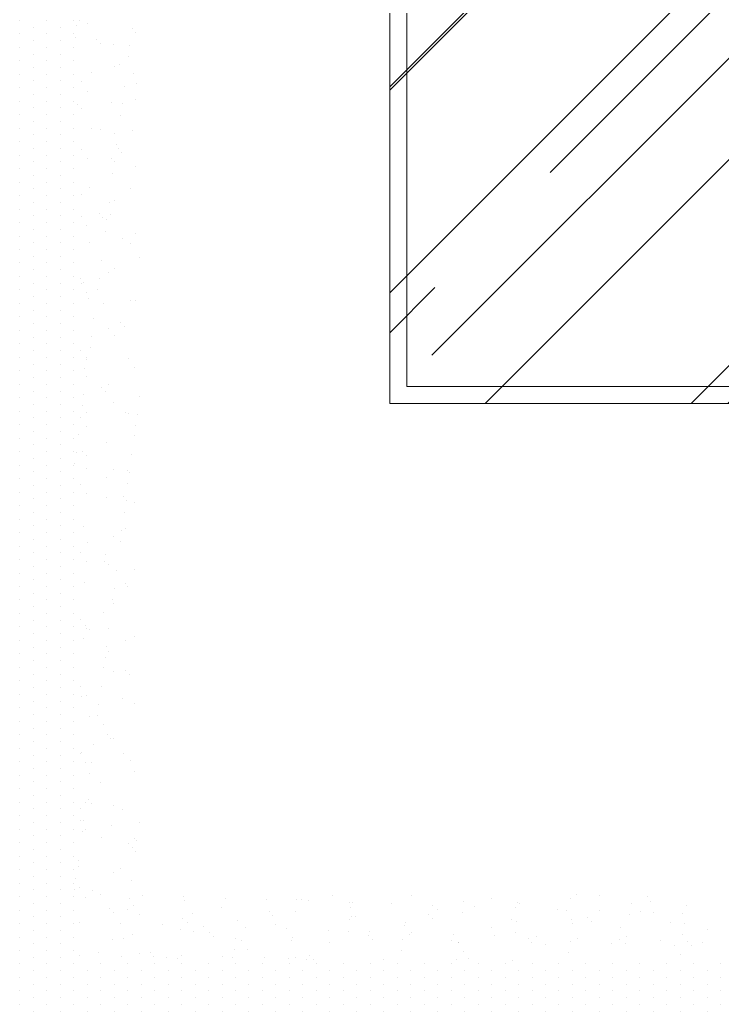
# Model space of a CAD drawing. Header units: millimetres. Extents: x 3923 to 4007, y 744 to 982.
# Drawn here: x 3971.001 to 3972.643, y 943.61 to 945.926 of the extents above; entities that cross this region are included whole.
import ezdxf

# ---------------------------------------------------------------- set-up
doc = ezdxf.new("R2010")
doc.units = ezdxf.units.MM
doc.header["$LTSCALE"] = 20
doc.linetypes.add('CONTINU', pattern=[0])
doc.layers.add('COTA', color=7, linetype='Continuous')
doc.layers.add('HIDROSSANITÁRIO', color=8, linetype='Continuous')
doc.layers.add('E-Lay-9', color=9, linetype='Continuous', lineweight=9)

# ---------------------------------------------------------------- blocks, each defined once
blk = doc.blocks.new('*X868')
at = {"color": 0}
for p, q in [((10.809375, 41.56875), (10.809375, 41.56875)), ((10.828125, 41.56875), (10.828125, 41.56875)), ((10.846875, 41.56875), (10.846875, 41.56875)), ((10.865625, 41.56875), (10.865625, 41.56875)), ((10.8, 41.55), (10.8, 41.55)), ((10.81875, 41.55), (10.81875, 41.55)), ((10.8375, 41.55), (10.8375, 41.55)), ((10.85625, 41.55), (10.85625, 41.55)), ((10.809375, 41.53125), (10.809375, 41.53125)), ((10.828125, 41.53125), (10.828125, 41.53125)), ((10.846875, 41.53125), (10.846875, 41.53125)), ((10.865625, 41.53125), (10.865625, 41.53125)), ((10.8, 41.5125), (10.8, 41.5125)), ((10.81875, 41.5125), (10.81875, 41.5125)), ((10.8375, 41.5125), (10.8375, 41.5125)), ((10.85625, 41.5125), (10.85625, 41.5125)), ((10.809375, 41.49375), (10.809375, 41.49375)), ((10.828125, 41.49375), (10.828125, 41.49375)), ((10.846875, 41.49375), (10.846875, 41.49375)), ((10.865625, 41.49375), (10.865625, 41.49375)), ((10.8, 41.475), (10.8, 41.475)), ((10.81875, 41.475), (10.81875, 41.475)), ((10.8375, 41.475), (10.8375, 41.475)), ((10.85625, 41.475), (10.85625, 41.475)), ((10.809375, 41.45625), (10.809375, 41.45625)), ((10.828125, 41.45625), (10.828125, 41.45625)), ((10.846875, 41.45625), (10.846875, 41.45625)), ((10.865625, 41.45625), (10.865625, 41.45625)), ((10.8, 41.4375), (10.8, 41.4375)), ((10.81875, 41.4375), (10.81875, 41.4375)), ((10.8375, 41.4375), (10.8375, 41.4375)), ((10.85625, 41.4375), (10.85625, 41.4375)), ((10.809375, 41.41875), (10.809375, 41.41875)), ((10.828125, 41.41875), (10.828125, 41.41875)), ((10.846875, 41.41875), (10.846875, 41.41875)), ((10.865625, 41.41875), (10.865625, 41.41875)), ((10.8, 41.4), (10.8, 41.4)), ((10.81875, 41.4), (10.81875, 41.4)), ((10.8375, 41.4), (10.8375, 41.4)), ((10.85625, 41.4), (10.85625, 41.4)), ((10.809375, 41.38125), (10.809375, 41.38125)), ((10.828125, 41.38125), (10.828125, 41.38125)), ((10.846875, 41.38125), (10.846875, 41.38125)), ((10.865625, 41.38125), (10.865625, 41.38125)), ((10.8, 41.3625), (10.8, 41.3625)), ((10.81875, 41.3625), (10.81875, 41.3625)), ((10.8375, 41.3625), (10.8375, 41.3625)), ((10.85625, 41.3625), (10.85625, 41.3625)), ((10.809375, 41.34375), (10.809375, 41.34375)), ((10.828125, 41.34375), (10.828125, 41.34375)), ((10.846875, 41.34375), (10.846875, 41.34375)), ((10.865625, 41.34375), (10.865625, 41.34375)), ((10.8, 41.325), (10.8, 41.325)), ((10.81875, 41.325), (10.81875, 41.325)), ((10.8375, 41.325), (10.8375, 41.325)), ((10.85625, 41.325), (10.85625, 41.325)), ((10.809375, 41.30625), (10.809375, 41.30625)), ((10.828125, 41.30625), (10.828125, 41.30625)), ((10.846875, 41.30625), (10.846875, 41.30625)), ((10.865625, 41.30625), (10.865625, 41.30625)), ((10.8, 41.2875), (10.8, 41.2875)), ((10.81875, 41.2875), (10.81875, 41.2875)), ((10.8375, 41.2875), (10.8375, 41.2875)), ((10.85625, 41.2875), (10.85625, 41.2875)), ((10.809375, 41.26875), (10.809375, 41.26875)), ((10.828125, 41.26875), (10.828125, 41.26875)), ((10.846875, 41.26875), (10.846875, 41.26875)), ((10.865625, 41.26875), (10.865625, 41.26875)), ((10.8, 41.25), (10.8, 41.25)), ((10.81875, 41.25), (10.81875, 41.25)), ((10.8375, 41.25), (10.8375, 41.25)), ((10.85625, 41.25), (10.85625, 41.25)), ((10.809375, 41.23125), (10.809375, 41.23125)), ((10.828125, 41.23125), (10.828125, 41.23125)), ((10.846875, 41.23125), (10.846875, 41.23125)), ((10.865625, 41.23125), (10.865625, 41.23125)), ((10.8, 41.2125), (10.8, 41.2125)), ((10.81875, 41.2125), (10.81875, 41.2125)), ((10.8375, 41.2125), (10.8375, 41.2125)), ((10.85625, 41.2125), (10.85625, 41.2125)), ((10.809375, 41.19375), (10.809375, 41.19375)), ((10.828125, 41.19375), (10.828125, 41.19375)), ((10.846875, 41.19375), (10.846875, 41.19375)), ((10.865625, 41.19375), (10.865625, 41.19375)), ((10.8, 41.175), (10.8, 41.175)), ((10.81875, 41.175), (10.81875, 41.175)), ((10.8375, 41.175), (10.8375, 41.175)), ((10.85625, 41.175), (10.85625, 41.175)), ((10.809375, 41.15625), (10.809375, 41.15625)), ((10.828125, 41.15625), (10.828125, 41.15625)), ((10.846875, 41.15625), (10.846875, 41.15625)), ((10.865625, 41.15625), (10.865625, 41.15625)), ((10.8, 41.1375), (10.8, 41.1375)), ((10.81875, 41.1375), (10.81875, 41.1375)), ((10.8375, 41.1375), (10.8375, 41.1375)), ((10.85625, 41.1375), (10.85625, 41.1375)), ((10.809375, 41.11875), (10.809375, 41.11875)), ((10.828125, 41.11875), (10.828125, 41.11875)), ((10.846875, 41.11875), (10.846875, 41.11875)), ((10.865625, 41.11875), (10.865625, 41.11875)), ((10.8, 41.1), (10.8, 41.1)), ((10.81875, 41.1), (10.81875, 41.1)), ((10.8375, 41.1), (10.8375, 41.1)), ((10.85625, 41.1), (10.85625, 41.1)), ((10.809375, 41.08125), (10.809375, 41.08125)), ((10.828125, 41.08125), (10.828125, 41.08125)), ((10.846875, 41.08125), (10.846875, 41.08125)), ((10.865625, 41.08125), (10.865625, 41.08125)), ((10.8, 41.0625), (10.8, 41.0625)), ((10.81875, 41.0625), (10.81875, 41.0625)), ((10.8375, 41.0625), (10.8375, 41.0625)), ((10.85625, 41.0625), (10.85625, 41.0625)), ((10.809375, 41.04375), (10.809375, 41.04375)), ((10.828125, 41.04375), (10.828125, 41.04375)), ((10.846875, 41.04375), (10.846875, 41.04375)), ((10.865625, 41.04375), (10.865625, 41.04375)), ((10.8, 41.025), (10.8, 41.025)), ((10.81875, 41.025), (10.81875, 41.025)), ((10.8375, 41.025), (10.8375, 41.025)), ((10.85625, 41.025), (10.85625, 41.025)), ((10.809375, 41.00625), (10.809375, 41.00625)), ((10.828125, 41.00625), (10.828125, 41.00625)), ((10.846875, 41.00625), (10.846875, 41.00625)), ((10.865625, 41.00625), (10.865625, 41.00625)), ((10.8, 40.9875), (10.8, 40.9875)), ((10.81875, 40.9875), (10.81875, 40.9875)), ((10.8375, 40.9875), (10.8375, 40.9875)), ((10.85625, 40.9875), (10.85625, 40.9875)), ((10.809375, 40.96875), (10.809375, 40.96875)), ((10.828125, 40.96875), (10.828125, 40.96875)), ((10.846875, 40.96875), (10.846875, 40.96875)), ((10.865625, 40.96875), (10.865625, 40.96875)), ((10.8, 40.95), (10.8, 40.95)), ((10.81875, 40.95), (10.81875, 40.95)), ((10.8375, 40.95), (10.8375, 40.95)), ((10.85625, 40.95), (10.85625, 40.95)), ((10.809375, 40.93125), (10.809375, 40.93125)), ((10.828125, 40.93125), (10.828125, 40.93125)), ((10.846875, 40.93125), (10.846875, 40.93125)), ((10.865625, 40.93125), (10.865625, 40.93125)), ((10.8, 40.9125), (10.8, 40.9125)), ((10.81875, 40.9125), (10.81875, 40.9125)), ((10.8375, 40.9125), (10.8375, 40.9125)), ((10.85625, 40.9125), (10.85625, 40.9125)), ((10.809375, 40.89375), (10.809375, 40.89375)), ((10.828125, 40.89375), (10.828125, 40.89375)), ((10.846875, 40.89375), (10.846875, 40.89375)), ((10.865625, 40.89375), (10.865625, 40.89375)), ((10.8, 40.875), (10.8, 40.875)), ((10.81875, 40.875), (10.81875, 40.875)), ((10.8375, 40.875), (10.8375, 40.875)), ((10.85625, 40.875), (10.85625, 40.875)), ((10.809375, 40.85625), (10.809375, 40.85625)), ((10.828125, 40.85625), (10.828125, 40.85625)), ((10.846875, 40.85625), (10.846875, 40.85625)), ((10.865625, 40.85625), (10.865625, 40.85625)), ((10.8, 40.8375), (10.8, 40.8375)), ((10.81875, 40.8375), (10.81875, 40.8375)), ((10.8375, 40.8375), (10.8375, 40.8375)), ((10.85625, 40.8375), (10.85625, 40.8375)), ((10.809375, 40.81875), (10.809375, 40.81875)), ((10.828125, 40.81875), (10.828125, 40.81875)), ((10.846875, 40.81875), (10.846875, 40.81875)), ((10.865625, 40.81875), (10.865625, 40.81875)), ((10.8, 40.8), (10.8, 40.8)), ((10.81875, 40.8), (10.81875, 40.8)), ((10.8375, 40.8), (10.8375, 40.8)), ((10.85625, 40.8), (10.85625, 40.8)), ((10.809375, 40.78125), (10.809375, 40.78125)), ((10.828125, 40.78125), (10.828125, 40.78125)), ((10.846875, 40.78125), (10.846875, 40.78125)), ((10.865625, 40.78125), (10.865625, 40.78125)), ((10.8, 40.7625), (10.8, 40.7625)), ((10.81875, 40.7625), (10.81875, 40.7625)), ((10.8375, 40.7625), (10.8375, 40.7625)), ((10.85625, 40.7625), (10.85625, 40.7625)), ((10.809375, 40.74375), (10.809375, 40.74375)), ((10.828125, 40.74375), (10.828125, 40.74375)), ((10.846875, 40.74375), (10.846875, 40.74375)), ((10.865625, 40.74375), (10.865625, 40.74375)), ((10.8, 40.725), (10.8, 40.725)), ((10.81875, 40.725), (10.81875, 40.725)), ((10.8375, 40.725), (10.8375, 40.725)), ((10.85625, 40.725), (10.85625, 40.725)), ((10.809375, 40.70625), (10.809375, 40.70625)), ((10.828125, 40.70625), (10.828125, 40.70625)), ((10.846875, 40.70625), (10.846875, 40.70625)), ((10.865625, 40.70625), (10.865625, 40.70625)), ((10.8, 40.6875), (10.8, 40.6875)), ((10.81875, 40.6875), (10.81875, 40.6875)), ((10.8375, 40.6875), (10.8375, 40.6875)), ((10.85625, 40.6875), (10.85625, 40.6875)), ((10.809375, 40.66875), (10.809375, 40.66875)), ((10.828125, 40.66875), (10.828125, 40.66875)), ((10.846875, 40.66875), (10.846875, 40.66875)), ((10.865625, 40.66875), (10.865625, 40.66875)), ((10.884375, 40.66875), (10.884375, 40.66875)), ((10.903125, 40.66875), (10.903125, 40.66875)), ((10.921875, 40.66875), (10.921875, 40.66875)), ((10.940625, 40.66875), (10.940625, 40.66875)), ((10.959375, 40.66875), (10.959375, 40.66875)), ((10.978125, 40.66875), (10.978125, 40.66875)), ((10.996875, 40.66875), (10.996875, 40.66875)), ((11.015625, 40.66875), (11.015625, 40.66875)), ((11.034375, 40.66875), (11.034375, 40.66875)), ((11.053125, 40.66875), (11.053125, 40.66875)), ((11.071875, 40.66875), (11.071875, 40.66875)), ((11.090625, 40.66875), (11.090625, 40.66875)), ((11.109375, 40.66875), (11.109375, 40.66875)), ((11.128125, 40.66875), (11.128125, 40.66875)), ((11.146875, 40.66875), (11.146875, 40.66875)), ((11.165625, 40.66875), (11.165625, 40.66875)), ((11.184375, 40.66875), (11.184375, 40.66875)), ((11.203125, 40.66875), (11.203125, 40.66875)), ((11.221875, 40.66875), (11.221875, 40.66875)), ((11.240625, 40.66875), (11.240625, 40.66875)), ((11.259375, 40.66875), (11.259375, 40.66875)), ((11.278125, 40.66875), (11.278125, 40.66875)), ((11.296875, 40.66875), (11.296875, 40.66875)), ((11.315625, 40.66875), (11.315625, 40.66875)), ((11.334375, 40.66875), (11.334375, 40.66875)), ((11.353125, 40.66875), (11.353125, 40.66875)), ((11.371875, 40.66875), (11.371875, 40.66875)), ((11.390625, 40.66875), (11.390625, 40.66875)), ((11.409375, 40.66875), (11.409375, 40.66875)), ((11.428125, 40.66875), (11.428125, 40.66875)), ((11.446875, 40.66875), (11.446875, 40.66875)), ((11.465625, 40.66875), (11.465625, 40.66875)), ((11.484375, 40.66875), (11.484375, 40.66875)), ((11.503125, 40.66875), (11.503125, 40.66875)), ((11.521875, 40.66875), (11.521875, 40.66875)), ((11.540625, 40.66875), (11.540625, 40.66875)), ((11.559375, 40.66875), (11.559375, 40.66875)), ((11.578125, 40.66875), (11.578125, 40.66875)), ((11.596875, 40.66875), (11.596875, 40.66875)), ((11.615625, 40.66875), (11.615625, 40.66875)), ((11.634375, 40.66875), (11.634375, 40.66875)), ((11.653125, 40.66875), (11.653125, 40.66875)), ((11.671875, 40.66875), (11.671875, 40.66875)), ((11.690625, 40.66875), (11.690625, 40.66875)), ((11.709375, 40.66875), (11.709375, 40.66875)), ((11.728125, 40.66875), (11.728125, 40.66875)), ((11.746875, 40.66875), (11.746875, 40.66875)), ((11.765625, 40.66875), (11.765625, 40.66875)), ((11.784375, 40.66875), (11.784375, 40.66875)), ((11.803125, 40.66875), (11.803125, 40.66875)), ((11.821875, 40.66875), (11.821875, 40.66875)), ((11.840625, 40.66875), (11.840625, 40.66875)), ((11.859375, 40.66875), (11.859375, 40.66875)), ((11.878125, 40.66875), (11.878125, 40.66875)), ((11.896875, 40.66875), (11.896875, 40.66875)), ((11.915625, 40.66875), (11.915625, 40.66875)), ((11.934375, 40.66875), (11.934375, 40.66875)), ((11.953125, 40.66875), (11.953125, 40.66875)), ((11.971875, 40.66875), (11.971875, 40.66875)), ((11.990625, 40.66875), (11.990625, 40.66875)), ((12.009375, 40.66875), (12.009375, 40.66875)), ((12.028125, 40.66875), (12.028125, 40.66875)), ((12.046875, 40.66875), (12.046875, 40.66875)), ((12.065625, 40.66875), (12.065625, 40.66875)), ((12.084375, 40.66875), (12.084375, 40.66875)), ((12.103125, 40.66875), (12.103125, 40.66875)), ((12.121875, 40.66875), (12.121875, 40.66875)), ((12.140625, 40.66875), (12.140625, 40.66875)), ((12.159375, 40.66875), (12.159375, 40.66875)), ((12.178125, 40.66875), (12.178125, 40.66875)), ((10.8, 40.65), (10.8, 40.65)), ((10.81875, 40.65), (10.81875, 40.65)), ((10.8375, 40.65), (10.8375, 40.65)), ((10.85625, 40.65), (10.85625, 40.65)), ((10.875, 40.65), (10.875, 40.65)), ((10.89375, 40.65), (10.89375, 40.65)), ((10.9125, 40.65), (10.9125, 40.65)), ((10.93125, 40.65), (10.93125, 40.65)), ((10.95, 40.65), (10.95, 40.65)), ((10.96875, 40.65), (10.96875, 40.65)), ((10.9875, 40.65), (10.9875, 40.65)), ((11.00625, 40.65), (11.00625, 40.65)), ((11.025, 40.65), (11.025, 40.65)), ((11.04375, 40.65), (11.04375, 40.65)), ((11.0625, 40.65), (11.0625, 40.65)), ((11.08125, 40.65), (11.08125, 40.65)), ((11.1, 40.65), (11.1, 40.65)), ((11.11875, 40.65), (11.11875, 40.65)), ((11.1375, 40.65), (11.1375, 40.65)), ((11.15625, 40.65), (11.15625, 40.65)), ((11.175, 40.65), (11.175, 40.65)), ((11.19375, 40.65), (11.19375, 40.65)), ((11.2125, 40.65), (11.2125, 40.65)), ((11.23125, 40.65), (11.23125, 40.65)), ((11.25, 40.65), (11.25, 40.65)), ((11.26875, 40.65), (11.26875, 40.65)), ((11.2875, 40.65), (11.2875, 40.65)), ((11.30625, 40.65), (11.30625, 40.65)), ((11.325, 40.65), (11.325, 40.65)), ((11.34375, 40.65), (11.34375, 40.65)), ((11.3625, 40.65), (11.3625, 40.65)), ((11.38125, 40.65), (11.38125, 40.65)), ((11.4, 40.65), (11.4, 40.65)), ((11.41875, 40.65), (11.41875, 40.65)), ((11.4375, 40.65), (11.4375, 40.65)), ((11.45625, 40.65), (11.45625, 40.65)), ((11.475, 40.65), (11.475, 40.65)), ((11.49375, 40.65), (11.49375, 40.65)), ((11.5125, 40.65), (11.5125, 40.65)), ((11.53125, 40.65), (11.53125, 40.65)), ((11.55, 40.65), (11.55, 40.65)), ((11.56875, 40.65), (11.56875, 40.65)), ((11.5875, 40.65), (11.5875, 40.65)), ((11.60625, 40.65), (11.60625, 40.65)), ((11.625, 40.65), (11.625, 40.65)), ((11.64375, 40.65), (11.64375, 40.65)), ((11.6625, 40.65), (11.6625, 40.65)), ((11.68125, 40.65), (11.68125, 40.65)), ((11.7, 40.65), (11.7, 40.65)), ((11.71875, 40.65), (11.71875, 40.65)), ((11.7375, 40.65), (11.7375, 40.65)), ((11.75625, 40.65), (11.75625, 40.65)), ((11.775, 40.65), (11.775, 40.65)), ((11.79375, 40.65), (11.79375, 40.65)), ((11.8125, 40.65), (11.8125, 40.65)), ((11.83125, 40.65), (11.83125, 40.65)), ((11.85, 40.65), (11.85, 40.65)), ((11.86875, 40.65), (11.86875, 40.65)), ((11.8875, 40.65), (11.8875, 40.65)), ((11.90625, 40.65), (11.90625, 40.65)), ((11.925, 40.65), (11.925, 40.65)), ((11.94375, 40.65), (11.94375, 40.65)), ((11.9625, 40.65), (11.9625, 40.65)), ((11.98125, 40.65), (11.98125, 40.65)), ((12, 40.65), (12, 40.65)), ((12.01875, 40.65), (12.01875, 40.65)), ((12.0375, 40.65), (12.0375, 40.65)), ((12.05625, 40.65), (12.05625, 40.65)), ((12.075, 40.65), (12.075, 40.65)), ((12.09375, 40.65), (12.09375, 40.65)), ((12.1125, 40.65), (12.1125, 40.65)), ((12.13125, 40.65), (12.13125, 40.65)), ((12.15, 40.65), (12.15, 40.65)), ((12.16875, 40.65), (12.16875, 40.65)), ((10.809375, 40.63125), (10.809375, 40.63125)), ((10.828125, 40.63125), (10.828125, 40.63125)), ((10.846875, 40.63125), (10.846875, 40.63125)), ((10.865625, 40.63125), (10.865625, 40.63125)), ((10.884375, 40.63125), (10.884375, 40.63125)), ((10.903125, 40.63125), (10.903125, 40.63125)), ((10.921875, 40.63125), (10.921875, 40.63125)), ((10.940625, 40.63125), (10.940625, 40.63125)), ((10.959375, 40.63125), (10.959375, 40.63125)), ((10.978125, 40.63125), (10.978125, 40.63125)), ((10.996875, 40.63125), (10.996875, 40.63125)), ((11.015625, 40.63125), (11.015625, 40.63125)), ((11.034375, 40.63125), (11.034375, 40.63125)), ((11.053125, 40.63125), (11.053125, 40.63125)), ((11.071875, 40.63125), (11.071875, 40.63125)), ((11.090625, 40.63125), (11.090625, 40.63125)), ((11.109375, 40.63125), (11.109375, 40.63125)), ((11.128125, 40.63125), (11.128125, 40.63125)), ((11.146875, 40.63125), (11.146875, 40.63125)), ((11.165625, 40.63125), (11.165625, 40.63125)), ((11.184375, 40.63125), (11.184375, 40.63125)), ((11.203125, 40.63125), (11.203125, 40.63125)), ((11.221875, 40.63125), (11.221875, 40.63125)), ((11.240625, 40.63125), (11.240625, 40.63125)), ((11.259375, 40.63125), (11.259375, 40.63125)), ((11.278125, 40.63125), (11.278125, 40.63125)), ((11.296875, 40.63125), (11.296875, 40.63125)), ((11.315625, 40.63125), (11.315625, 40.63125)), ((11.334375, 40.63125), (11.334375, 40.63125)), ((11.353125, 40.63125), (11.353125, 40.63125)), ((11.371875, 40.63125), (11.371875, 40.63125)), ((11.390625, 40.63125), (11.390625, 40.63125)), ((11.409375, 40.63125), (11.409375, 40.63125)), ((11.428125, 40.63125), (11.428125, 40.63125)), ((11.446875, 40.63125), (11.446875, 40.63125)), ((11.465625, 40.63125), (11.465625, 40.63125)), ((11.484375, 40.63125), (11.484375, 40.63125)), ((11.503125, 40.63125), (11.503125, 40.63125)), ((11.521875, 40.63125), (11.521875, 40.63125)), ((11.540625, 40.63125), (11.540625, 40.63125)), ((11.559375, 40.63125), (11.559375, 40.63125)), ((11.578125, 40.63125), (11.578125, 40.63125)), ((11.596875, 40.63125), (11.596875, 40.63125)), ((11.615625, 40.63125), (11.615625, 40.63125)), ((11.634375, 40.63125), (11.634375, 40.63125)), ((11.653125, 40.63125), (11.653125, 40.63125)), ((11.671875, 40.63125), (11.671875, 40.63125)), ((11.690625, 40.63125), (11.690625, 40.63125)), ((11.709375, 40.63125), (11.709375, 40.63125)), ((11.728125, 40.63125), (11.728125, 40.63125)), ((11.746875, 40.63125), (11.746875, 40.63125)), ((11.765625, 40.63125), (11.765625, 40.63125)), ((11.784375, 40.63125), (11.784375, 40.63125)), ((11.803125, 40.63125), (11.803125, 40.63125)), ((11.821875, 40.63125), (11.821875, 40.63125)), ((11.840625, 40.63125), (11.840625, 40.63125)), ((11.859375, 40.63125), (11.859375, 40.63125)), ((11.878125, 40.63125), (11.878125, 40.63125)), ((11.896875, 40.63125), (11.896875, 40.63125)), ((11.915625, 40.63125), (11.915625, 40.63125)), ((11.934375, 40.63125), (11.934375, 40.63125)), ((11.953125, 40.63125), (11.953125, 40.63125)), ((11.971875, 40.63125), (11.971875, 40.63125)), ((11.990625, 40.63125), (11.990625, 40.63125)), ((12.009375, 40.63125), (12.009375, 40.63125)), ((12.028125, 40.63125), (12.028125, 40.63125)), ((12.046875, 40.63125), (12.046875, 40.63125)), ((12.065625, 40.63125), (12.065625, 40.63125)), ((12.084375, 40.63125), (12.084375, 40.63125)), ((12.103125, 40.63125), (12.103125, 40.63125)), ((12.121875, 40.63125), (12.121875, 40.63125)), ((12.140625, 40.63125), (12.140625, 40.63125)), ((12.159375, 40.63125), (12.159375, 40.63125)), ((12.178125, 40.63125), (12.178125, 40.63125)), ((10.8, 40.6125), (10.8, 40.6125)), ((10.81875, 40.6125), (10.81875, 40.6125)), ((10.8375, 40.6125), (10.8375, 40.6125)), ((10.85625, 40.6125), (10.85625, 40.6125)), ((10.875, 40.6125), (10.875, 40.6125)), ((10.89375, 40.6125), (10.89375, 40.6125)), ((10.9125, 40.6125), (10.9125, 40.6125)), ((10.93125, 40.6125), (10.93125, 40.6125)), ((10.95, 40.6125), (10.95, 40.6125)), ((10.96875, 40.6125), (10.96875, 40.6125)), ((10.9875, 40.6125), (10.9875, 40.6125)), ((11.00625, 40.6125), (11.00625, 40.6125)), ((11.025, 40.6125), (11.025, 40.6125)), ((11.04375, 40.6125), (11.04375, 40.6125)), ((11.0625, 40.6125), (11.0625, 40.6125)), ((11.08125, 40.6125), (11.08125, 40.6125)), ((11.1, 40.6125), (11.1, 40.6125)), ((11.11875, 40.6125), (11.11875, 40.6125)), ((11.1375, 40.6125), (11.1375, 40.6125)), ((11.15625, 40.6125), (11.15625, 40.6125)), ((11.175, 40.6125), (11.175, 40.6125)), ((11.19375, 40.6125), (11.19375, 40.6125)), ((11.2125, 40.6125), (11.2125, 40.6125)), ((11.23125, 40.6125), (11.23125, 40.6125)), ((11.25, 40.6125), (11.25, 40.6125)), ((11.26875, 40.6125), (11.26875, 40.6125)), ((11.2875, 40.6125), (11.2875, 40.6125)), ((11.30625, 40.6125), (11.30625, 40.6125)), ((11.325, 40.6125), (11.325, 40.6125)), ((11.34375, 40.6125), (11.34375, 40.6125)), ((11.3625, 40.6125), (11.3625, 40.6125)), ((11.38125, 40.6125), (11.38125, 40.6125)), ((11.4, 40.6125), (11.4, 40.6125)), ((11.41875, 40.6125), (11.41875, 40.6125)), ((11.4375, 40.6125), (11.4375, 40.6125)), ((11.45625, 40.6125), (11.45625, 40.6125)), ((11.475, 40.6125), (11.475, 40.6125)), ((11.49375, 40.6125), (11.49375, 40.6125)), ((11.5125, 40.6125), (11.5125, 40.6125)), ((11.53125, 40.6125), (11.53125, 40.6125)), ((11.55, 40.6125), (11.55, 40.6125)), ((11.56875, 40.6125), (11.56875, 40.6125)), ((11.5875, 40.6125), (11.5875, 40.6125)), ((11.60625, 40.6125), (11.60625, 40.6125)), ((11.625, 40.6125), (11.625, 40.6125)), ((11.64375, 40.6125), (11.64375, 40.6125)), ((11.6625, 40.6125), (11.6625, 40.6125)), ((11.68125, 40.6125), (11.68125, 40.6125)), ((11.7, 40.6125), (11.7, 40.6125)), ((11.71875, 40.6125), (11.71875, 40.6125)), ((11.7375, 40.6125), (11.7375, 40.6125)), ((11.75625, 40.6125), (11.75625, 40.6125)), ((11.775, 40.6125), (11.775, 40.6125)), ((11.79375, 40.6125), (11.79375, 40.6125)), ((11.8125, 40.6125), (11.8125, 40.6125)), ((11.83125, 40.6125), (11.83125, 40.6125)), ((11.85, 40.6125), (11.85, 40.6125)), ((11.86875, 40.6125), (11.86875, 40.6125)), ((11.8875, 40.6125), (11.8875, 40.6125)), ((11.90625, 40.6125), (11.90625, 40.6125)), ((11.925, 40.6125), (11.925, 40.6125)), ((11.94375, 40.6125), (11.94375, 40.6125)), ((11.9625, 40.6125), (11.9625, 40.6125)), ((11.98125, 40.6125), (11.98125, 40.6125)), ((12, 40.6125), (12, 40.6125)), ((12.01875, 40.6125), (12.01875, 40.6125)), ((12.0375, 40.6125), (12.0375, 40.6125)), ((12.05625, 40.6125), (12.05625, 40.6125)), ((12.075, 40.6125), (12.075, 40.6125)), ((12.09375, 40.6125), (12.09375, 40.6125)), ((12.1125, 40.6125), (12.1125, 40.6125)), ((12.13125, 40.6125), (12.13125, 40.6125)), ((12.15, 40.6125), (12.15, 40.6125)), ((12.16875, 40.6125), (12.16875, 40.6125)), ((10.809375, 40.59375), (10.809375, 40.59375)), ((10.828125, 40.59375), (10.828125, 40.59375)), ((10.846875, 40.59375), (10.846875, 40.59375)), ((10.865625, 40.59375), (10.865625, 40.59375)), ((10.884375, 40.59375), (10.884375, 40.59375)), ((10.903125, 40.59375), (10.903125, 40.59375)), ((10.921875, 40.59375), (10.921875, 40.59375)), ((10.940625, 40.59375), (10.940625, 40.59375)), ((10.959375, 40.59375), (10.959375, 40.59375)), ((10.978125, 40.59375), (10.978125, 40.59375)), ((10.996875, 40.59375), (10.996875, 40.59375)), ((11.015625, 40.59375), (11.015625, 40.59375)), ((11.034375, 40.59375), (11.034375, 40.59375)), ((11.053125, 40.59375), (11.053125, 40.59375)), ((11.071875, 40.59375), (11.071875, 40.59375)), ((11.090625, 40.59375), (11.090625, 40.59375)), ((11.109375, 40.59375), (11.109375, 40.59375)), ((11.128125, 40.59375), (11.128125, 40.59375)), ((11.146875, 40.59375), (11.146875, 40.59375)), ((11.165625, 40.59375), (11.165625, 40.59375)), ((11.184375, 40.59375), (11.184375, 40.59375)), ((11.203125, 40.59375), (11.203125, 40.59375)), ((11.221875, 40.59375), (11.221875, 40.59375)), ((11.240625, 40.59375), (11.240625, 40.59375)), ((11.259375, 40.59375), (11.259375, 40.59375)), ((11.278125, 40.59375), (11.278125, 40.59375)), ((11.296875, 40.59375), (11.296875, 40.59375)), ((11.315625, 40.59375), (11.315625, 40.59375)), ((11.334375, 40.59375), (11.334375, 40.59375)), ((11.353125, 40.59375), (11.353125, 40.59375)), ((11.371875, 40.59375), (11.371875, 40.59375)), ((11.390625, 40.59375), (11.390625, 40.59375)), ((11.409375, 40.59375), (11.409375, 40.59375)), ((11.428125, 40.59375), (11.428125, 40.59375)), ((11.446875, 40.59375), (11.446875, 40.59375)), ((11.465625, 40.59375), (11.465625, 40.59375)), ((11.484375, 40.59375), (11.484375, 40.59375)), ((11.503125, 40.59375), (11.503125, 40.59375)), ((11.521875, 40.59375), (11.521875, 40.59375)), ((11.540625, 40.59375), (11.540625, 40.59375)), ((11.559375, 40.59375), (11.559375, 40.59375)), ((11.578125, 40.59375), (11.578125, 40.59375)), ((11.596875, 40.59375), (11.596875, 40.59375)), ((11.615625, 40.59375), (11.615625, 40.59375)), ((11.634375, 40.59375), (11.634375, 40.59375)), ((11.653125, 40.59375), (11.653125, 40.59375)), ((11.671875, 40.59375), (11.671875, 40.59375)), ((11.690625, 40.59375), (11.690625, 40.59375)), ((11.709375, 40.59375), (11.709375, 40.59375)), ((11.728125, 40.59375), (11.728125, 40.59375)), ((11.746875, 40.59375), (11.746875, 40.59375)), ((11.765625, 40.59375), (11.765625, 40.59375)), ((11.784375, 40.59375), (11.784375, 40.59375)), ((11.803125, 40.59375), (11.803125, 40.59375)), ((11.821875, 40.59375), (11.821875, 40.59375)), ((11.840625, 40.59375), (11.840625, 40.59375)), ((11.859375, 40.59375), (11.859375, 40.59375)), ((11.878125, 40.59375), (11.878125, 40.59375)), ((11.896875, 40.59375), (11.896875, 40.59375)), ((11.915625, 40.59375), (11.915625, 40.59375)), ((11.934375, 40.59375), (11.934375, 40.59375)), ((11.953125, 40.59375), (11.953125, 40.59375)), ((11.971875, 40.59375), (11.971875, 40.59375)), ((11.990625, 40.59375), (11.990625, 40.59375)), ((12.009375, 40.59375), (12.009375, 40.59375)), ((12.028125, 40.59375), (12.028125, 40.59375)), ((12.046875, 40.59375), (12.046875, 40.59375)), ((12.065625, 40.59375), (12.065625, 40.59375)), ((12.084375, 40.59375), (12.084375, 40.59375)), ((12.103125, 40.59375), (12.103125, 40.59375)), ((12.121875, 40.59375), (12.121875, 40.59375)), ((12.140625, 40.59375), (12.140625, 40.59375)), ((12.159375, 40.59375), (12.159375, 40.59375)), ((12.178125, 40.59375), (12.178125, 40.59375))]:
    blk.add_line(p, q, dxfattribs=at)
blk = doc.blocks.new('*X869')
at = {"color": 0}
for p, q in [((10.913, 41.5501), (10.913, 41.5501)), ((10.8957, 41.5432), (10.8957, 41.5432)), ((10.8917, 41.5278), (10.8917, 41.5278)), ((10.8973, 41.5228), (10.8973, 41.5228)), ((10.9225, 41.518), (10.9225, 41.518)), ((10.9469, 41.5212), (10.9469, 41.5212)), ((10.8791, 41.5121), (10.8791, 41.5121)), ((10.8917, 41.504), (10.8917, 41.504)), ((10.9069, 41.516), (10.9069, 41.516)), ((10.9362, 41.5151), (10.9362, 41.5151)), ((10.9234, 41.4989), (10.9234, 41.4989)), ((10.8976, 41.4854), (10.8976, 41.4854)), ((10.9373, 41.475), (10.9373, 41.475)), ((10.9532, 41.4715), (10.9532, 41.4715)), ((10.9588, 41.4664), (10.9588, 41.4664)), ((10.9381, 41.4573), (10.9381, 41.4573)), ((10.8938, 41.4366), (10.8938, 41.4366)), ((10.9033, 41.437), (10.9033, 41.437)), ((10.9345, 41.4419), (10.9345, 41.4419)), ((10.9502, 41.444), (10.9502, 41.444)), ((10.8995, 41.4276), (10.8995, 41.4276)), ((10.916, 41.4289), (10.916, 41.4289)), ((10.8947, 41.4162), (10.8947, 41.4162)), ((10.94, 41.3995), (10.94, 41.3995)), ((10.9615, 41.3999), (10.9615, 41.3999)), ((10.9245, 41.3888), (10.9245, 41.3888)), ((10.9301, 41.3837), (10.9301, 41.3837)), ((10.9014, 41.3698), (10.9014, 41.3698)), ((10.9622, 41.3679), (10.9622, 41.3679)), ((10.8814, 41.3573), (10.8814, 41.3573)), ((10.8971, 41.3593), (10.8971, 41.3593)), ((10.9214, 41.3625), (10.9214, 41.3625)), ((10.9275, 41.3618), (10.9275, 41.3618)), ((10.9402, 41.3538), (10.9402, 41.3538)), ((10.9562, 41.3598), (10.9562, 41.3598)), ((10.9419, 41.3417), (10.9419, 41.3417)), ((10.8923, 41.3246), (10.8923, 41.3246)), ((10.9032, 41.312), (10.9032, 41.312)), ((10.8958, 41.3061), (10.8958, 41.3061)), ((10.9014, 41.3011), (10.9014, 41.3011)), ((10.9091, 41.2832), (10.9091, 41.2832)), ((10.9247, 41.2853), (10.9247, 41.2853)), ((10.9438, 41.2839), (10.9438, 41.2839)), ((10.9491, 41.2885), (10.9491, 41.2885)), ((10.9518, 41.2867), (10.9518, 41.2867)), ((10.871, 41.2785), (10.871, 41.2785)), ((10.9275, 41.2772), (10.9275, 41.2772)), ((10.9051, 41.2542), (10.9051, 41.2542)), ((10.9165, 41.2495), (10.9165, 41.2495)), ((10.9573, 41.2498), (10.9573, 41.2498)), ((10.8727, 41.2184), (10.8727, 41.2184)), ((10.9457, 41.2261), (10.9457, 41.2261)), ((10.8716, 41.2006), (10.8716, 41.2006)), ((10.8826, 41.2114), (10.8826, 41.2114)), ((10.8952, 41.2034), (10.8952, 41.2034)), ((10.896, 41.2038), (10.896, 41.2038)), ((10.9368, 41.2092), (10.9368, 41.2092)), ((10.9524, 41.2113), (10.9524, 41.2113)), ((10.8988, 41.1945), (10.8988, 41.1945)), ((10.907, 41.1964), (10.907, 41.1964)), ((10.9408, 41.1743), (10.9408, 41.1743)), ((10.9286, 41.1671), (10.9286, 41.1671)), ((10.9342, 41.1621), (10.9342, 41.1621)), ((10.9476, 41.1683), (10.9476, 41.1683)), ((10.9068, 41.1363), (10.9068, 41.1363)), ((10.9089, 41.1386), (10.9089, 41.1386)), ((10.9603, 41.1381), (10.9603, 41.1381)), ((10.8837, 41.1245), (10.8837, 41.1245)), ((10.8993, 41.1266), (10.8993, 41.1266)), ((10.9195, 41.1282), (10.9195, 41.1282)), ((10.9237, 41.1298), (10.9237, 41.1298)), ((10.9495, 41.1105), (10.9495, 41.1105)), ((10.8716, 41.099), (10.8716, 41.099)), ((10.8999, 41.0844), (10.8999, 41.0844)), ((10.9055, 41.0794), (10.9055, 41.0794)), ((10.9108, 41.0808), (10.9108, 41.0808)), ((10.9113, 41.0505), (10.9113, 41.0505)), ((10.9269, 41.0526), (10.9269, 41.0526)), ((10.931, 41.0612), (10.931, 41.0612)), ((10.9316, 41.0555), (10.9316, 41.0555)), ((10.9437, 41.0531), (10.9437, 41.0531)), ((10.9513, 41.0558), (10.9513, 41.0558)), ((10.9514, 41.0527), (10.9514, 41.0527)), ((10.8958, 41.0239), (10.8958, 41.0239)), ((10.9127, 41.023), (10.9127, 41.023)), ((10.9614, 41.0281), (10.9614, 41.0281)), ((10.8713, 41.0018), (10.8713, 41.0018)), ((10.8768, 40.9967), (10.8768, 40.9967)), ((10.9533, 40.9949), (10.9533, 40.9949)), ((10.8722, 40.992), (10.8722, 40.992)), ((10.9553, 40.986), (10.9553, 40.986)), ((10.8739, 40.9679), (10.8739, 40.9679)), ((10.8745, 40.9778), (10.8745, 40.9778)), ((10.8982, 40.9711), (10.8982, 40.9711)), ((10.9029, 40.9728), (10.9029, 40.9728)), ((10.9146, 40.9652), (10.9146, 40.9652)), ((10.939, 40.9765), (10.939, 40.9765)), ((10.9546, 40.9785), (10.9546, 40.9785)), ((10.92, 40.9488), (10.92, 40.9488)), ((10.9327, 40.9454), (10.9327, 40.9454)), ((10.9383, 40.9404), (10.9383, 40.9404)), ((10.8741, 40.9341), (10.8741, 40.9341)), ((10.9551, 40.9371), (10.9551, 40.9371)), ((10.8861, 40.9107), (10.8861, 40.9107)), ((10.8987, 40.9027), (10.8987, 40.9027)), ((10.9165, 40.9074), (10.9165, 40.9074)), ((10.9259, 40.8971), (10.9259, 40.8971)), ((10.8742, 40.8901), (10.8742, 40.8901)), ((10.8859, 40.8918), (10.8859, 40.8918)), ((10.9015, 40.8939), (10.9015, 40.8939)), ((10.876, 40.8763), (10.876, 40.8763)), ((10.9443, 40.8737), (10.9443, 40.8737)), ((10.957, 40.8793), (10.957, 40.8793)), ((10.904, 40.8628), (10.904, 40.8628)), ((10.9096, 40.8577), (10.9096, 40.8577)), ((10.9184, 40.8496), (10.9184, 40.8496)), ((10.9103, 40.8356), (10.9103, 40.8356)), ((10.9229, 40.8276), (10.9229, 40.8276)), ((10.9357, 40.8338), (10.9357, 40.8338)), ((10.8779, 40.8185), (10.8779, 40.8185)), ((10.9136, 40.8178), (10.9136, 40.8178)), ((10.9292, 40.8198), (10.9292, 40.8198)), ((10.9536, 40.823), (10.9536, 40.823)), ((10.9589, 40.8215), (10.9589, 40.8215)), ((10.8728, 40.8124), (10.8728, 40.8124)), ((10.8751, 40.7984), (10.8751, 40.7984)), ((10.9202, 40.7918), (10.9202, 40.7918)), ((10.8754, 40.7801), (10.8754, 40.7801)), ((10.8809, 40.775), (10.8809, 40.775)), ((10.8798, 40.7607), (10.8798, 40.7607)), ((10.9345, 40.7605), (10.9345, 40.7605)), ((10.9608, 40.7637), (10.9608, 40.7637)), ((11.062, 40.7596), (11.062, 40.7596)), ((11.6549, 40.76), (11.6549, 40.76)), ((11.8483, 40.7603), (11.8483, 40.7603)), ((10.907, 40.7511), (10.907, 40.7511)), ((10.9472, 40.7524), (10.9472, 40.7524)), ((10.9568, 40.7458), (10.9568, 40.7458)), ((10.9812, 40.749), (10.9812, 40.749)), ((11.022, 40.7544), (11.022, 40.7544)), ((11.027, 40.7501), (11.027, 40.7501)), ((11.0326, 40.745), (11.0326, 40.745)), ((11.0376, 40.7564), (11.0376, 40.7564)), ((11.0406, 40.7526), (11.0406, 40.7526)), ((11.134, 40.7528), (11.134, 40.7528)), ((11.1488, 40.7474), (11.1488, 40.7474)), ((11.2274, 40.753), (11.2274, 40.753)), ((11.2689, 40.7464), (11.2689, 40.7464)), ((11.3209, 40.7531), (11.3209, 40.7531)), ((11.4143, 40.7533), (11.4143, 40.7533)), ((11.5077, 40.7535), (11.5077, 40.7535)), ((11.5498, 40.7462), (11.5498, 40.7462)), ((11.5742, 40.7494), (11.5742, 40.7494)), ((11.6011, 40.7536), (11.6011, 40.7536)), ((11.6149, 40.7548), (11.6149, 40.7548)), ((11.6305, 40.7568), (11.6305, 40.7568)), ((11.631, 40.7446), (11.631, 40.7446)), ((11.6946, 40.7538), (11.6946, 40.7538)), ((11.788, 40.754), (11.788, 40.754)), ((11.7888, 40.7472), (11.7888, 40.7472)), ((11.8673, 40.7482), (11.8673, 40.7482)), ((11.8814, 40.7541), (11.8814, 40.7541)), ((11.9441, 40.7478), (11.9441, 40.7478)), ((11.9748, 40.7543), (11.9748, 40.7543)), ((12.0251, 40.7507), (12.0251, 40.7507)), ((12.0683, 40.7545), (12.0683, 40.7545)), ((12.0902, 40.7566), (12.0902, 40.7566)), ((12.1036, 40.7517), (12.1036, 40.7517)), ((12.1271, 40.7445), (12.1271, 40.7445)), ((12.1427, 40.7466), (12.1427, 40.7466)), ((12.1617, 40.7547), (12.1617, 40.7547)), ((12.1671, 40.7498), (12.1671, 40.7498)), ((10.8761, 40.7352), (10.8761, 40.7352)), ((10.9005, 40.7384), (10.9005, 40.7384)), ((10.9221, 40.734), (10.9221, 40.734)), ((10.9412, 40.7437), (10.9412, 40.7437)), ((10.9989, 40.7336), (10.9989, 40.7336)), ((11.0799, 40.7365), (11.0799, 40.7365)), ((11.1584, 40.7375), (11.1584, 40.7375)), ((11.2352, 40.7372), (11.2352, 40.7372)), ((11.2744, 40.7413), (11.2744, 40.7413)), ((11.3162, 40.7401), (11.3162, 40.7401)), ((11.3907, 40.7437), (11.3907, 40.7437)), ((11.3947, 40.7411), (11.3947, 40.7411)), ((11.4534, 40.7335), (11.4534, 40.7335)), ((11.469, 40.7356), (11.469, 40.7356)), ((11.4715, 40.7407), (11.4715, 40.7407)), ((11.4934, 40.7388), (11.4934, 40.7388)), ((11.5107, 40.7427), (11.5107, 40.7427)), ((11.5163, 40.7376), (11.5163, 40.7376)), ((11.5342, 40.7441), (11.5342, 40.7441)), ((11.5525, 40.7436), (11.5525, 40.7436)), ((11.6326, 40.74), (11.6326, 40.74)), ((11.7078, 40.7443), (11.7078, 40.7443)), ((11.7526, 40.739), (11.7526, 40.739)), ((11.7581, 40.7339), (11.7581, 40.7339)), ((11.8744, 40.7364), (11.8744, 40.7364)), ((11.9945, 40.7353), (11.9945, 40.7353)), ((12.0463, 40.7339), (12.0463, 40.7339)), ((12.0619, 40.7359), (12.0619, 40.7359)), ((12.0863, 40.7392), (12.0863, 40.7392)), ((12.1163, 40.7327), (12.1163, 40.7327)), ((10.8993, 40.7233), (10.8993, 40.7233)), ((10.9368, 40.7237), (10.9368, 40.7237)), ((10.9424, 40.7187), (10.9424, 40.7187)), ((10.9927, 40.7234), (10.9927, 40.7234)), ((11.0587, 40.7211), (11.0587, 40.7211)), ((11.0861, 40.7236), (11.0861, 40.7236)), ((11.1787, 40.7201), (11.1787, 40.7201)), ((11.1796, 40.7238), (11.1796, 40.7238)), ((11.273, 40.7239), (11.273, 40.7239)), ((11.3005, 40.7174), (11.3005, 40.7174)), ((11.3319, 40.7175), (11.3319, 40.7175)), ((11.3664, 40.7241), (11.3664, 40.7241)), ((11.3726, 40.7229), (11.3726, 40.7229)), ((11.3883, 40.7249), (11.3883, 40.7249)), ((11.4126, 40.7281), (11.4126, 40.7281)), ((11.4598, 40.7243), (11.4598, 40.7243)), ((11.5533, 40.7244), (11.5533, 40.7244)), ((11.6467, 40.7246), (11.6467, 40.7246)), ((11.7401, 40.7248), (11.7401, 40.7248)), ((11.7501, 40.7175), (11.7501, 40.7175)), ((11.8269, 40.7171), (11.8269, 40.7171)), ((11.8335, 40.725), (11.8335, 40.725)), ((11.9079, 40.7201), (11.9079, 40.7201)), ((11.9248, 40.7179), (11.9248, 40.7179)), ((11.927, 40.7251), (11.927, 40.7251)), ((11.9656, 40.7233), (11.9656, 40.7233)), ((11.9812, 40.7253), (11.9812, 40.7253)), ((11.9864, 40.7211), (11.9864, 40.7211)), ((12, 40.7303), (12, 40.7303)), ((12.0056, 40.7285), (12.0056, 40.7285)), ((12.0204, 40.7253), (12.0204, 40.7253)), ((12.0632, 40.7207), (12.0632, 40.7207)), ((12.1138, 40.7255), (12.1138, 40.7255)), ((12.1442, 40.7236), (12.1442, 40.7236)), ((10.9627, 40.7058), (10.9627, 40.7058)), ((11.0412, 40.7069), (11.0412, 40.7069)), ((11.118, 40.7065), (11.118, 40.7065)), ((11.1842, 40.715), (11.1842, 40.715)), ((11.199, 40.7094), (11.199, 40.7094)), ((11.2268, 40.7037), (11.2268, 40.7037)), ((11.2511, 40.7069), (11.2511, 40.7069)), ((11.2775, 40.7104), (11.2775, 40.7104)), ((11.2919, 40.7122), (11.2919, 40.7122)), ((11.3075, 40.7143), (11.3075, 40.7143)), ((11.3543, 40.71), (11.3543, 40.71)), ((11.4206, 40.7164), (11.4206, 40.7164)), ((11.4261, 40.7113), (11.4261, 40.7113)), ((11.4353, 40.713), (11.4353, 40.713)), ((11.5138, 40.714), (11.5138, 40.714)), ((11.5424, 40.7137), (11.5424, 40.7137)), ((11.5906, 40.7136), (11.5906, 40.7136)), ((11.6624, 40.7127), (11.6624, 40.7127)), ((11.6679, 40.7076), (11.6679, 40.7076)), ((11.6716, 40.7165), (11.6716, 40.7165)), ((11.7842, 40.71), (11.7842, 40.71)), ((11.8197, 40.704), (11.8197, 40.704)), ((11.8441, 40.7073), (11.8441, 40.7073)), ((11.8848, 40.7126), (11.8848, 40.7126)), ((11.9004, 40.7147), (11.9004, 40.7147)), ((11.9043, 40.709), (11.9043, 40.709)), ((11.9098, 40.7039), (11.9098, 40.7039)), ((12.0261, 40.7063), (12.0261, 40.7063)), ((12.1461, 40.7053), (12.1461, 40.7053)), ((10.8817, 40.7029), (10.8817, 40.7029)), ((10.9685, 40.6948), (10.9685, 40.6948)), ((11.0885, 40.6937), (11.0885, 40.6937)), ((11.1304, 40.691), (11.1304, 40.691)), ((11.146, 40.693), (11.146, 40.693)), ((11.1704, 40.6962), (11.1704, 40.6962)), ((11.2103, 40.6911), (11.2103, 40.6911)), ((11.2111, 40.7016), (11.2111, 40.7016)), ((11.3304, 40.69), (11.3304, 40.69)), ((11.7233, 40.6914), (11.7233, 40.6914)), ((11.7389, 40.6934), (11.7389, 40.6934)), ((11.7633, 40.6966), (11.7633, 40.6966)), ((11.7907, 40.6894), (11.7907, 40.6894)), ((11.8041, 40.702), (11.8041, 40.702)), ((11.8692, 40.6904), (11.8692, 40.6904)), ((11.946, 40.69), (11.946, 40.69)), ((12.027, 40.6929), (12.027, 40.6929)), ((12.1055, 40.6939), (12.1055, 40.6939)), ((12.1517, 40.7003), (12.1517, 40.7003)), ((10.878, 40.6772), (10.878, 40.6772)), ((10.924, 40.6762), (10.924, 40.6762)), ((10.9587, 40.6854), (10.9587, 40.6854)), ((10.9714, 40.6773), (10.9714, 40.6773)), ((11.0008, 40.6758), (11.0008, 40.6758)), ((11.0496, 40.6803), (11.0496, 40.6803)), ((11.0522, 40.6856), (11.0522, 40.6856)), ((11.0648, 40.6775), (11.0648, 40.6775)), ((11.0652, 40.6824), (11.0652, 40.6824)), ((11.0818, 40.6787), (11.0818, 40.6787)), ((11.0896, 40.6856), (11.0896, 40.6856)), ((11.094, 40.6887), (11.094, 40.6887)), ((11.1456, 40.6857), (11.1456, 40.6857)), ((11.1582, 40.6777), (11.1582, 40.6777)), ((11.1603, 40.6797), (11.1603, 40.6797)), ((11.2371, 40.6794), (11.2371, 40.6794)), ((11.239, 40.6859), (11.239, 40.6859)), ((11.2517, 40.6778), (11.2517, 40.6778)), ((11.3181, 40.6823), (11.3181, 40.6823)), ((11.3324, 40.6861), (11.3324, 40.6861)), ((11.3359, 40.685), (11.3359, 40.685)), ((11.3451, 40.678), (11.3451, 40.678)), ((11.3966, 40.6833), (11.3966, 40.6833)), ((11.4259, 40.6862), (11.4259, 40.6862)), ((11.4385, 40.6782), (11.4385, 40.6782)), ((11.4522, 40.6874), (11.4522, 40.6874)), ((11.4734, 40.6829), (11.4734, 40.6829)), ((11.5193, 40.6864), (11.5193, 40.6864)), ((11.5319, 40.6783), (11.5319, 40.6783)), ((11.5544, 40.6858), (11.5544, 40.6858)), ((11.5722, 40.6864), (11.5722, 40.6864)), ((11.5778, 40.6813), (11.5778, 40.6813)), ((11.6127, 40.6866), (11.6127, 40.6866)), ((11.6254, 40.6785), (11.6254, 40.6785)), ((11.6329, 40.6868), (11.6329, 40.6868)), ((11.6426, 40.6807), (11.6426, 40.6807)), ((11.6582, 40.6828), (11.6582, 40.6828)), ((11.6826, 40.686), (11.6826, 40.686)), ((11.694, 40.6837), (11.694, 40.6837)), ((11.7061, 40.6867), (11.7061, 40.6867)), ((11.7097, 40.6865), (11.7097, 40.6865)), ((11.7188, 40.6787), (11.7188, 40.6787)), ((11.7996, 40.6869), (11.7996, 40.6869)), ((11.8122, 40.6788), (11.8122, 40.6788)), ((11.8141, 40.6827), (11.8141, 40.6827)), ((11.8196, 40.6776), (11.8196, 40.6776)), ((11.893, 40.6871), (11.893, 40.6871)), ((11.9056, 40.679), (11.9056, 40.679)), ((11.9359, 40.68), (11.9359, 40.68)), ((11.9864, 40.6872), (11.9864, 40.6872)), ((11.9991, 40.6792), (11.9991, 40.6792)), ((12.0559, 40.679), (12.0559, 40.679)), ((12.0798, 40.6874), (12.0798, 40.6874)), ((12.0925, 40.6794), (12.0925, 40.6794)), ((12.1733, 40.6876), (12.1733, 40.6876)), ((12.1778, 40.6763), (12.1778, 40.6763)), ((10.9689, 40.6697), (10.9689, 40.6697)), ((10.9845, 40.6718), (10.9845, 40.6718)), ((11.0089, 40.675), (11.0089, 40.675)), ((11.5618, 40.6701), (11.5618, 40.6701)), ((11.5774, 40.6722), (11.5774, 40.6722)), ((11.6018, 40.6754), (11.6018, 40.6754)), ((12.0615, 40.6739), (12.0615, 40.6739)), ((12.1547, 40.6705), (12.1547, 40.6705)), ((12.1704, 40.6725), (12.1704, 40.6725))]:
    blk.add_line(p, q, dxfattribs=at)
blk = doc.blocks.new('A$C7AFB675E')
at = {"layer": 'COTA', "linetype": 'Continuous'}
h = blk.add_hatch(dxfattribs=at)
h.set_pattern_fill('AR-RROOF', color=8, scale=0.01, angle=-45, style=0)
h.set_pattern_definition([(45, (-877.99766, -4912.58883), (0.574736392, 0.215526147), [3.81, -0.508, 1.27, -0.254]), (45, (-877.66898, -4912.43976), (0.05926969, -0.418479935), [0.762, -0.08382, 1.524, -0.1905]), (45, (-877.75519, -4912.6517), (1.0542820686, 0.8136112046), [2.032, -0.3556, 1.016, -0.254])])
h.paths.add_polyline_path([(4.022, 1.1261), (4.722, 1.1261), (4.722, 2.1261), (4.022, 2.1261)])
at = {"layer": 'E-Lay-9', "color": 8}
for points in [[(4.022, 1.1261), (4.722, 1.1261), (4.722, 2.1261), (4.022, 2.1261)], [(4.042, 1.1461), (4.702, 1.1461), (4.702, 2.1061), (4.042, 2.1061)]]:
    blk.add_lwpolyline(points, close=True, dxfattribs=at)
at = {"layer": 'E-Lay-9', "color": 8, "xscale": -0.8400000000000034, "yscale": 0.8400000000000034, "zscale": 0.84, "rotation": 90}
for name in ['*X868', '*X869']:
    blk.add_blockref(name, (39.2529, 11.908), dxfattribs=at)

msp = doc.modelspace()

# ---------------------------------------------------------------- block references
at = {"layer": 'HIDROSSANITÁRIO', "color": 8, "linetype": 'CONTINU', "xscale": 2, "yscale": 2, "zscale": 2, "rotation": 180}
msp.add_blockref('A$C7AFB675E', (3981.3097, 949.2817), dxfattribs=at)

doc.saveas('drawing.dxf')
